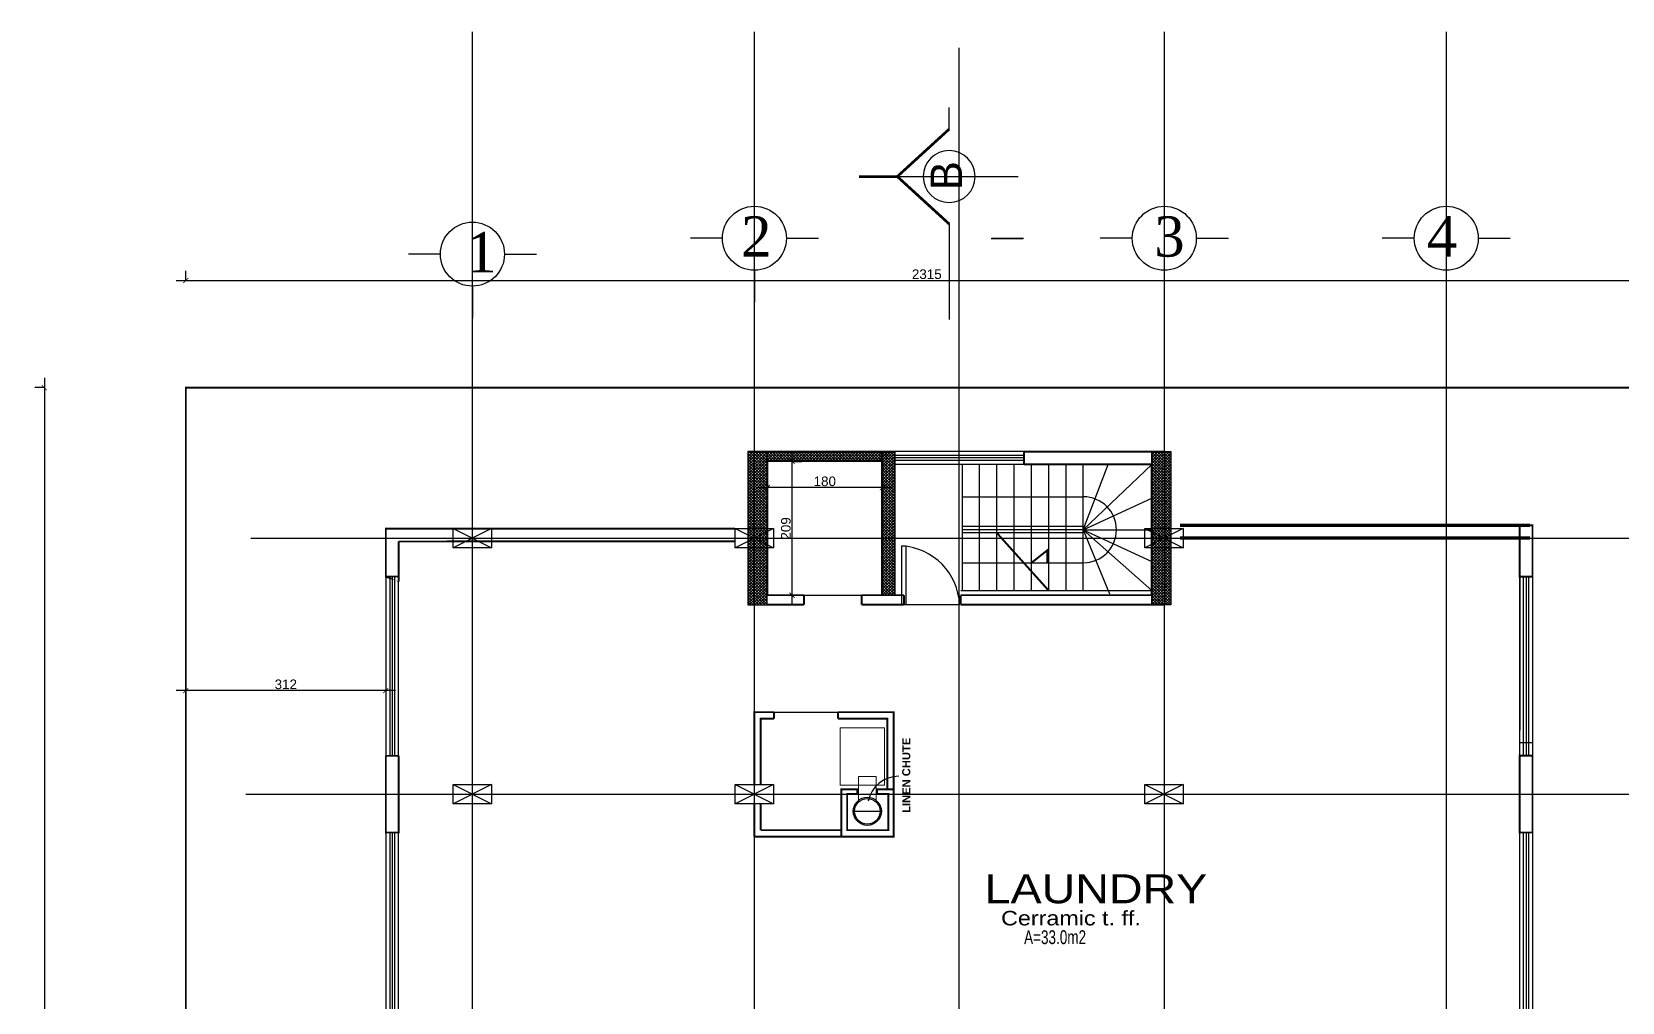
# Model space of a CAD drawing. Extents: x 250879 to 348495, y -51522 to -9360.
# Drawn here: x 320649 to 323133, y -41297 to -39781 of the extents above; entities that cross this region are included whole.
import ezdxf

# ---------------------------------------------------------------- set-up
doc = ezdxf.new("R2010")
doc.units = 0
doc.layers.get('0').update_dxf_attribs({"linetype": 'CONTINUOUS'})
doc.layers.get('DEFPOINTS').update_dxf_attribs({"color": 9, "linetype": 'CONTINUOUS'})
for name, color, linetype, lineweight in [('A-text finishing', 6, 'CONTINUOUS', 13), ('A-text function', 30, 'CONTINUOUS', 20), ('dimention', 151, 'CONTINUOUS', 13)]:
    doc.layers.add(name, color=color, linetype=linetype, lineweight=lineweight)
for name, color, linetype in [('AXIS', 1, 'CONTINUOUS'), ('COLUMN', 5, 'CONTINUOUS'), ('DIM', 3, 'CONTINUOUS'), ('FURNITURE', 4, 'CONTINUOUS'), ('HATCH', 8, 'CONTINUOUS'), ('TEXT', 3, 'CONTINUOUS'), ('WALL', 7, 'CONTINUOUS'), ('WALL1', 2, 'CONTINUOUS')]:
    doc.layers.add(name, color=color, linetype=linetype)
doc.styles.add('ARIAL', font='BOD_CR.TTF', dxfattribs={"width": 1.199999999999999})
doc.styles.get("Standard").update_dxf_attribs({"font": 'sanss___.ttf', "height": 15})
doc.styles.add('style2', font='romantic.ttf', dxfattribs={"height": 50})
doc.styles.add('STYLE4', font='arialbd.ttf', dxfattribs={"height": 0.2})
doc.styles.add('yon', font='ARIALN.TTF')
doc.dimstyles.new('CM', dxfattribs={"dimscale": 0, "dimtxt": 12, "dimasz": 0.4, "dimexe": 50, "dimexo": 1000, "dimgap": 0.03, "dimtad": 1, "dimdec": 0, "dimzin": 0, "dimdsep": 46, "dimtxsty": 'yon', "dimblk": 'Ar thick3', "dimcen": 3, "dimdle": 8, "dimse1": 1, "dimse2": 1, "dimclrd": 8, "dimclre": 8, "dimclrt": 30, "dimadec": 0, "dimazin": 0, "dimtfac": 1, "dimtdec": 0, "dimtix": 1, "dimtmove": 1, "dimatfit": 3, "dimfxl": 50, "dimtolj": 1, "dimtzin": 0, "dimlwd": 9, "dimarcsym": 0})
doc.dimstyles.new('STANDARD$0', dxfattribs={"dimscale": 0, "dimtxt": 12, "dimasz": 8, "dimexe": 15, "dimexo": 0.0625, "dimgap": 2, "dimtad": 1, "dimdec": 0, "dimzin": 0, "dimdsep": 46, "dimtxsty": 'Standard', "dimblk1": 'ARCHTICK', "dimblk2": 'ARCHTICK', "dimsah": 1, "dimcen": 0.09, "dimdle": 15, "dimclrd": 3, "dimclre": 3, "dimclrt": 3, "dimazin": 0, "dimtfac": 1, "dimtdec": 0, "dimtofl": 0, "dimtmove": 1, "dimatfit": 3, "dimldrblk": 'ARCHTICK', "dimfxl": 1.045499999999997, "dimfxlon": 1, "dimtolj": 1, "dimtzin": 0, "dimarcsym": 0})
pattern_1 = [(45, (41911.01661032147, -20279.0006158866), (-2.245064030267288, 2.245064030267288), []), (135, (41911.01661032147, -20279.0006158866), (-2.245064030267288, -2.245064030267288), [])]

# ---------------------------------------------------------------- blocks, each defined once
blk = doc.blocks.new('COLUMN')
at = {"layer": 'AXIS'}
for p, q in [((236924.6994773077, -9644.256519553426), (236984.6994773077, -9674.256519553426)), ((236984.6994773077, -9644.256519553426), (236924.6994773077, -9674.256519553426))]:
    blk.add_line(p, q, dxfattribs=at)
at = {"layer": 'COLUMN'}
blk.add_lwpolyline([(236924.6994773077, -9644.256519553426), (236984.6994773077, -9644.256519553426), (236984.6994773077, -9674.256519553426), (236924.6994773077, -9674.256519553426)], close=True, dxfattribs=at)
blk = doc.blocks.new('Ar thick3')
at = {"layer": 'dimention'}
blk.add_line((0, 16.22270537386066), (0, -16.22270537385884), dxfattribs=at)
at = {"layer": 'dimention', "const_width": 1.5}
blk.add_lwpolyline([(-5, -5.099295543877815), (5, 4.900704456122184)], dxfattribs=at)
blk = doc.blocks.new('*D2156')
at = {"layer": 'DEFPOINTS', "color": 0, "linetype": 'Continuous', "transparency": 16777216}
for p in [(307827.615156494, -20266.00083716321), (307797.615156494, -20277.8329642961), (307827.615156494, -20277.8329642961)]:
    blk.add_point(p, dxfattribs=at)
at = {"layer": 'WALL', "color": 8, "linetype": 'Continuous', "lineweight": 9, "transparency": 16777216}
blk.add_line((307798.015156494, -20266.00083716321), (307827.215156494, -20266.00083716321), dxfattribs=at)
at = {"layer": 'WALL', "color": 8, "linetype": 'Continuous', "lineweight": 9, "transparency": 16777216, "xscale": 0.4, "yscale": 0.4, "zscale": 0.4, "rotation": 180}
blk.add_blockref('Ar thick3', (307797.615156494, -20266.00083716321), dxfattribs=at)
at = {"layer": 'WALL', "color": 8, "linetype": 'Continuous', "lineweight": 9, "transparency": 16777216, "xscale": 0.4, "yscale": 0.4, "zscale": 0.4}
blk.add_blockref('Ar thick3', (307827.615156494, -20266.00083716321), dxfattribs=at)
at = {"layer": 'WALL', "color": 30, "linetype": 'Continuous', "transparency": 16777216, "insert": (307812.615156494, -20259.84396131055), "char_height": 12, "attachment_point": 5, "style": 'yon'}
blk.add_mtext('\\A1;30', dxfattribs=at)
blk = doc.blocks.new('_ARCHTICK')
at = {"color": 0, "linetype": 'ByBlock', "const_width": 0.15}
blk.add_lwpolyline([(-0.5, -0.5), (0.5, 0.5)], dxfattribs=at)
blk = doc.blocks.new('*D21')
at = {"layer": 'DEFPOINTS', "color": 0, "linetype": 'Continuous', "transparency": 16777216}
for p in [(159766.8492707725, -32812.93171002994), (159633.418212931, -32835.69352747883), (160167.4562949472, -35966.25488845536)]:
    blk.add_point(p, dxfattribs=at)
at = {"layer": 'WALL', "color": 3, "linetype": 'Continuous', "lineweight": -2, "transparency": 16777216}
for p, q in [((160303.4097436105, -35958.27946828715), (159764.3268799508, -32798.14531274924)), ((159765.8186588821, -32813.10752067021), (159781.6356680532, -32810.40931920823)), ((160299.8567408983, -35943.66888164673), (160315.6737500695, -35940.97068018475))]:
    blk.add_line(p, q, dxfattribs=at)
at = {"layer": 'WALL', "color": 3, "linetype": 'Continuous', "lineweight": -2, "transparency": 16777216, "xscale": 8, "yscale": 8, "zscale": 8}
for p, rotation in [((159766.8492707725, -32812.93171002994), 99.68081920431923), ((160300.8873527888, -35943.49307100645), 279.6808192043192)]:
    blk.add_blockref('_ARCHTICK', p, dxfattribs=dict(at, rotation=rotation))
at = {"layer": 'WALL', "color": 3, "linetype": 'Continuous', "transparency": 16777216, "insert": (160043.4662859826, -34376.5750855294), "char_height": 15, "attachment_point": 5, "rotation": 279.6808192043193}
blk.add_mtext('\\A1;3176', dxfattribs=at)
blk = doc.blocks.new('*D22')
at = {"layer": 'DEFPOINTS', "color": 0, "linetype": 'Continuous', "transparency": 16777216}
for p in [(159633.4182129309, -32668.27155287028), (157318.4182129309, -32770.04197744268), (159633.4182129309, -32770.04197744268)]:
    blk.add_point(p, dxfattribs=at)
at = {"layer": 'WALL', "color": 3, "linetype": 'Continuous', "lineweight": -2, "transparency": 16777216}
for p, q in [((157303.4182129309, -32668.27155287028), (159648.4182129309, -32668.27155287028)), ((157318.4182129309, -32669.31705287028), (157318.4182129309, -32653.27155287028)), ((159633.4182129309, -32669.31705287028), (159633.4182129309, -32653.27155287028))]:
    blk.add_line(p, q, dxfattribs=at)
at = {"layer": 'WALL', "color": 3, "linetype": 'Continuous', "lineweight": -2, "transparency": 16777216, "xscale": 8, "yscale": 8, "zscale": 8, "rotation": 180}
blk.add_blockref('_ARCHTICK', (157318.4182129309, -32668.27155287028), dxfattribs=at)
at = {"layer": 'WALL', "color": 3, "linetype": 'Continuous', "lineweight": -2, "transparency": 16777216, "xscale": 8, "yscale": 8, "zscale": 8}
blk.add_blockref('_ARCHTICK', (159633.4182129309, -32668.27155287028), dxfattribs=at)
at = {"layer": 'WALL', "color": 3, "linetype": 'Continuous', "transparency": 16777216, "insert": (158475.9182129309, -32658.53492735588), "char_height": 15, "attachment_point": 5}
blk.add_mtext('\\A1;2315', dxfattribs=at)
blk = doc.blocks.new('*D23')
at = {"layer": 'DEFPOINTS', "color": 0, "linetype": 'Continuous', "transparency": 16777216}
for p in [(157318.4182129309, -32835.69352747884), (157097.4074826122, -36546.69352747884), (157318.4182129309, -36546.69352747884)]:
    blk.add_point(p, dxfattribs=at)
at = {"layer": 'WALL', "color": 3, "linetype": 'Continuous', "lineweight": -2, "transparency": 16777216}
for p, q in [((157098.4529826122, -32835.69352747884), (157082.4074826122, -32835.69352747884)), ((157097.4074826122, -32820.69352747884), (157097.4074826122, -36561.69352747884)), ((157098.4529826122, -36546.69352747884), (157082.4074826122, -36546.69352747884))]:
    blk.add_line(p, q, dxfattribs=at)
at = {"layer": 'WALL', "color": 3, "linetype": 'Continuous', "lineweight": -2, "transparency": 16777216, "xscale": 8, "yscale": 8, "zscale": 8}
for p, rotation in [((157097.4074826122, -32835.69352747884), 90), ((157097.4074826122, -36546.69352747884), 270)]:
    blk.add_blockref('_ARCHTICK', p, dxfattribs=dict(at, rotation=rotation))
at = {"layer": 'WALL', "color": 3, "linetype": 'Continuous', "transparency": 16777216, "insert": (157087.6708570978, -34691.19352747881), "char_height": 15, "attachment_point": 5, "rotation": 90}
blk.add_mtext('\\A1;3711', dxfattribs=at)
blk = doc.blocks.new('*D24')
at = {"layer": 'DEFPOINTS', "color": 0, "linetype": 'Continuous', "transparency": 16777216}
for p in [(157318.4182129309, -36546.69352747884), (159235.4182129309, -36546.69352747884), (159235.4182129309, -36789.02014064544)]:
    blk.add_point(p, dxfattribs=at)
at = {"layer": 'WALL', "color": 3, "linetype": 'Continuous', "lineweight": -2, "transparency": 16777216}
for p, q in [((157303.4182129309, -36789.02014064544), (159250.4182129309, -36789.02014064544)), ((157318.4182129309, -36787.97464064544), (157318.4182129309, -36804.02014064544)), ((159235.4182129309, -36787.97464064544), (159235.4182129309, -36804.02014064544))]:
    blk.add_line(p, q, dxfattribs=at)
at = {"layer": 'WALL', "color": 3, "linetype": 'Continuous', "lineweight": -2, "transparency": 16777216, "xscale": 8, "yscale": 8, "zscale": 8, "rotation": 180}
blk.add_blockref('_ARCHTICK', (157318.4182129309, -36789.02014064544), dxfattribs=at)
at = {"layer": 'WALL', "color": 3, "linetype": 'Continuous', "lineweight": -2, "transparency": 16777216, "xscale": 8, "yscale": 8, "zscale": 8}
blk.add_blockref('_ARCHTICK', (159235.4182129309, -36789.02014064544), dxfattribs=at)
at = {"layer": 'WALL', "color": 3, "linetype": 'Continuous', "transparency": 16777216, "insert": (158276.9182129309, -36779.29380319688), "char_height": 15, "attachment_point": 5}
blk.add_mtext('\\A1;1917', dxfattribs=at)
blk = doc.blocks.new('*D25')
at = {"layer": 'DEFPOINTS', "color": 0, "linetype": 'Continuous', "transparency": 16777216}
for p in [(160167.4562949472, -35966.25488845535), (160253.085292349, -36103.75346476938), (159235.4182129309, -36546.69352747884)]:
    blk.add_point(p, dxfattribs=at)
at = {"layer": 'WALL', "color": 3, "linetype": 'Continuous', "lineweight": -2, "transparency": 16777216}
for p, q in [((159308.3144496495, -36692.12159339702), (160265.8180530323, -36095.82397516524)), ((160252.5326069236, -36102.86599134977), (160261.0147819532, -36116.48622545267)), ((159320.4945249073, -36683.30463037326), (159328.9766999369, -36696.92486447615))]:
    blk.add_line(p, q, dxfattribs=at)
at = {"layer": 'WALL', "color": 3, "linetype": 'Continuous', "lineweight": -2, "transparency": 16777216, "xscale": 8, "yscale": 8, "zscale": 8}
for p, rotation in [((160253.085292349, -36103.75346476938), 31.91311431411811), ((159321.0472103328, -36684.19210379287), 211.9131143141181)]:
    blk.add_blockref('_ARCHTICK', p, dxfattribs=dict(at, rotation=rotation))
at = {"layer": 'WALL', "color": 3, "linetype": 'Continuous', "transparency": 16777216, "insert": (159781.9245918952, -36385.71657581064), "char_height": 15, "attachment_point": 5, "rotation": 31.91311431411812}
blk.add_mtext('\\A1;1098', dxfattribs=at)
blk = doc.blocks.new('*D1717')
at = {"layer": 'DEFPOINTS', "color": 0, "linetype": 'Continuous', "transparency": 16777216}
for p in [(321826.9742681183, -40452.19433439449), (321836.1827785032, -40452.19433439449), (321826.9742681183, -40661.24926128438)]:
    blk.add_point(p, dxfattribs=at)
at = {"layer": 'WALL', "color": 3, "linetype": 'Continuous', "lineweight": -2, "transparency": 16777216}
for p, q in [((321836.1827785032, -40676.24926128438), (321836.1827785032, -40437.19433439449)), ((321835.1372785032, -40452.19433439449), (321851.1827785032, -40452.19433439449)), ((321835.1372785032, -40661.24926128438), (321851.1827785032, -40661.24926128438))]:
    blk.add_line(p, q, dxfattribs=at)
at = {"layer": 'WALL', "color": 3, "linetype": 'Continuous', "lineweight": -2, "transparency": 16777216, "xscale": 8, "yscale": 8, "zscale": 8}
for p, rotation in [((321836.1827785032, -40452.19433439449), 90), ((321836.1827785032, -40661.24926128438), 270)]:
    blk.add_blockref('_ARCHTICK', p, dxfattribs=dict(at, rotation=rotation))
at = {"layer": 'WALL', "color": 3, "linetype": 'Continuous', "transparency": 16777216, "insert": (321826.4564410546, -40556.72179783938), "char_height": 15, "attachment_point": 5, "rotation": 90}
blk.add_mtext('\\A1;209', dxfattribs=at)
blk = doc.blocks.new('*D1718')
at = {"layer": 'DEFPOINTS', "color": 0, "linetype": 'Continuous', "transparency": 16777216}
for p in [(321797.3769066592, -40483.09223751842), (321797.3769066592, -40492.95326347656), (321977.1450831619, -40483.09223751842)]:
    blk.add_point(p, dxfattribs=at)
at = {"layer": 'WALL', "color": 3, "linetype": 'Continuous', "lineweight": -2, "transparency": 16777216}
for p, q in [((321992.1450831619, -40492.95326347656), (321782.3769066592, -40492.95326347656)), ((321797.3769066592, -40491.90776347656), (321797.3769066592, -40507.95326347656)), ((321977.1450831619, -40491.90776347656), (321977.1450831619, -40507.95326347656))]:
    blk.add_line(p, q, dxfattribs=at)
at = {"layer": 'WALL', "color": 3, "linetype": 'Continuous', "lineweight": -2, "transparency": 16777216, "xscale": 8, "yscale": 8, "zscale": 8, "rotation": 180}
blk.add_blockref('_ARCHTICK', (321797.3769066592, -40492.95326347656), dxfattribs=at)
at = {"layer": 'WALL', "color": 3, "linetype": 'Continuous', "lineweight": -2, "transparency": 16777216, "xscale": 8, "yscale": 8, "zscale": 8}
blk.add_blockref('_ARCHTICK', (321977.1450831619, -40492.95326347656), dxfattribs=at)
at = {"layer": 'WALL', "color": 3, "linetype": 'Continuous', "transparency": 16777216, "insert": (321887.2609949106, -40483.226926028), "char_height": 15, "attachment_point": 5}
blk.add_mtext('\\A1;180', dxfattribs=at)
blk = doc.blocks.new('*D1761')
at = {"layer": 'DEFPOINTS', "color": 0, "linetype": 'Continuous', "transparency": 16777216}
for p in [(320889.1253668573, -40768.58179392271), (321201.5585567295, -40768.58179392272), (320889.1253668573, -40810.22805846403)]:
    blk.add_point(p, dxfattribs=at)
at = {"layer": 'WALL', "color": 3, "linetype": 'Continuous', "lineweight": -2, "transparency": 16777216}
for p, q in [((321216.5585567295, -40810.22805846403), (320874.1253668573, -40810.22805846403)), ((320889.1253668573, -40809.18255846403), (320889.1253668573, -40825.22805846403)), ((321201.5585567295, -40809.18255846403), (321201.5585567295, -40825.22805846403))]:
    blk.add_line(p, q, dxfattribs=at)
at = {"layer": 'WALL', "color": 3, "linetype": 'Continuous', "lineweight": -2, "transparency": 16777216, "xscale": 8, "yscale": 8, "zscale": 8, "rotation": 180}
blk.add_blockref('_ARCHTICK', (320889.1253668573, -40810.22805846403), dxfattribs=at)
at = {"layer": 'WALL', "color": 3, "linetype": 'Continuous', "lineweight": -2, "transparency": 16777216, "xscale": 8, "yscale": 8, "zscale": 8}
blk.add_blockref('_ARCHTICK', (321201.5585567295, -40810.22805846403), dxfattribs=at)
at = {"layer": 'WALL', "color": 3, "linetype": 'Continuous', "transparency": 16777216, "insert": (321045.3419617934, -40800.49143294963), "char_height": 15, "attachment_point": 5}
blk.add_mtext('\\A1;312', dxfattribs=at)
blk = doc.blocks.new('ST')
at = {"layer": 'WALL', "linetype": 'Continuous'}
for p, q in [((289093.859654509, -12839.65465547016), (289282.859654509, -12839.65465547016)), ((289093.859654509, -12942.85053310881), (289282.859654509, -12942.85053310881))]:
    blk.add_line(p, q, dxfattribs=at)
at = {"layer": 'WALL', "linetype": 'Continuous', "const_width": 3}
for points in [[(289147.859654509, -12896.25259428949), (289228.859654509, -12986.40454898872)], [(289201.859654509, -12942.85053310881), (289226.3891289011, -12923.43891227071), (289226.3891289011, -12942.85053310881)]]:
    blk.add_lwpolyline(points, dxfattribs=at)
at = {"layer": 'WALL', "linetype": 'Continuous'}
blk.add_arc((289282.859654509, -12891.25259428949), 51.59793881932274, 270, 90, dxfattribs=at)
blk = doc.blocks.new('sec')
at = {"layer": 'WALL'}
for p, q in [((0, 105.8532076054325), (0, 319.4481774866144)), ((0, 105.8532076054325), (-115.7147705813695, 0)), ((-115.7147705813695, 0), (153.6676689041051, 0)), ((0, -105.8532076054325), (0, -153.7743780556848))]:
    blk.add_line(p, q, dxfattribs=at)
at = {"layer": 'WALL', "const_width": 6}
for points in [[(0, 105.8532076054325), (-115.7147705813695, 0), (-201.5248270763404, 0)], [(0, -105.8532076054325), (-115.7147705813695, 0)]]:
    blk.add_lwpolyline(points, dxfattribs=at)
at = {"layer": 'WALL'}
blk.add_circle((0, 0), 57.93203715517807, dxfattribs=at)
blk = doc.blocks.new('AXISG')
at = {"layer": 'AXIS'}
for p, q in [((306715.5200998911, -23682.84522527471), (306715.5200998911, -19766.81669786142)), ((305954.8837600994, -19949.16446858895), (305954.8837600994, -23524.12586554483)), ((306395.3606382518, -19949.16446858895), (306395.3606382518, -23531.69156735711)), ((307035.6795615304, -19949.16446858895), (307035.6795615304, -23531.69156735711)), ((307797.615156494, -19949.16446858895), (307797.615156494, -23524.12586554483)), ((305609.1874572025, -20292.8329642961), (307936.9012656476, -20292.8329642961)), ((305601.3768088833, -20692.8329642961), (307936.9012656476, -20692.8329642961)), ((305610.044087238, -21092.8329642961), (307936.9012656476, -21092.8329642961)), ((305595.8120795863, -21492.8329642961), (307936.9012656476, -21492.8329642961)), ((305587.5163161242, -21892.8329642961), (307936.9012656476, -21892.8329642961)), ((305587.5163161242, -22292.8329642961), (307936.9012656476, -22292.8329642961)), ((305587.5163161242, -22692.99755056208), (307936.9012656476, -22692.99755056208)), ((305587.5163161242, -23093.16213682806), (307936.9012656476, -23093.16213682806))]:
    blk.add_line(p, q, dxfattribs=at)
at = {"layer": 'WALL', "linetype": 'Continuous'}
for p in [(69000.18428279168, -10633.57644474268), (69440.66116094415, -10633.57644474268), (70080.98008422274, -10633.57644474268), (70842.91567918635, -10633.57644474268), (69000.18428279168, -11033.57644474268), (69440.66116094415, -11033.57644474268), (70080.98008422274, -11033.57644474268), (70842.91567918635, -11033.57644474268), (69000.18428279168, -11433.57644474268), (70842.91567918635, -11433.57644474268), (69000.18428279168, -11833.57644474268), (69440.66116094415, -11833.57644474268), (70080.98008422274, -11833.57644474268), (70842.91567918635, -11833.57644474268), (69000.18428279168, -12233.57644474268), (70521.4569623752, -12233.57644474268), (69000.18428279168, -12633.57644474268), (69440.66116094415, -12633.57644474268), (70080.98008422274, -12633.57644474268), (70842.91567918635, -12633.57644474268), (69000.18428279168, -13033.74103100866), (70842.91567918635, -13033.74103100866), (69000.18428279168, -13433.90561727464), (69440.66116094415, -13433.90561727464), (70080.98008422274, -13433.90561727464), (70842.91567918635, -13433.90561727464)]:
    blk.add_blockref('COLUMN', p, dxfattribs=at)
at = {"layer": 'WALL', "color": 4, "linetype": 'Continuous'}
dim = blk.add_linear_dim(base=(307827.615156494, -20266.00083716321), p1=(307797.615156494, -20277.8329642961), p2=(307827.615156494, -20277.8329642961), dimstyle='CM', override={"dimscale": 1}, dxfattribs=at)
dim.commit()
dim.dimension.update_dxf_attribs({"geometry": '*D2156', "text_midpoint": (307812.615156494, -20259.84396131055)})
blk = doc.blocks.new('site77')
at = {"layer": 'WALL', "linetype": 'Continuous'}
for points, const_width in [([(159633.4182129309, -32835.69352747884), (157318.4182129309, -32835.69352747884), (157318.4182129309, -36546.69352747884), (159235.4182129309, -36546.69352747884)], 3), ([(159633.4182129309, -32835.69352747884), (160181.5948755989, -35967.07394935451)], 2.999999999999999), ([(159633.4182129309, -32835.69352747884), (160167.4562949472, -35966.25488845535)], 3), ([(159235.4182129309, -36546.69352747884), (160167.4562949472, -35966.25488845535)], 3)]:
    blk.add_lwpolyline(points, dxfattribs=dict(at, const_width=const_width))
for base, p1, p2, picture, middle in [((159633.4182129309, -32668.27155287028), (157318.4182129309, -32770.04197744268), (159633.4182129309, -32770.04197744268), '*D22', (158475.9182129309, -32658.53492735588)), ((159235.4182129309, -36789.02014064544), (157318.4182129309, -36546.69352747884), (159235.4182129309, -36546.69352747884), '*D24', (158276.9182129309, -36779.29380319688))]:
    dim = blk.add_linear_dim(base=base, p1=p1, p2=p2, dimstyle='STANDARD$0', override={"dimscale": 1}, dxfattribs=at)
    dim.commit()
    dim.dimension.update_dxf_attribs({"geometry": picture, "text_midpoint": middle})
for p1, p2, distance, picture, middle in [((160167.4562949472, -35966.25488845535), (159633.4182129309, -32835.69352747884), -135.3585886831965, '*D21', (160043.4662859826, -34376.5750855294)), ((159235.4182129309, -36546.69352747884), (160167.4562949472, -35966.25488845535), -161.98204741397785, '*D25', (159781.9245918952, -36385.71657581064))]:
    dim = blk.add_aligned_dim(p1=p1, p2=p2, distance=distance, dimstyle='STANDARD$0', override={"dimscale": 1}, dxfattribs=at)
    dim.commit()
    dim.dimension.update_dxf_attribs({"geometry": picture, "text_midpoint": middle})
dim = blk.add_linear_dim(base=(157097.4074826122, -36546.69352747884), p1=(157318.4182129309, -32835.69352747884), p2=(157318.4182129309, -36546.69352747884), angle=90, dimstyle='STANDARD$0', override={"dimscale": 1}, dxfattribs=at)
dim.commit()
dim.dimension.update_dxf_attribs({"geometry": '*D23', "text_midpoint": (157087.6708570978, -34691.19352747881)})

msp = doc.modelspace()

# ---------------------------------------------------------------- hatches: boundary and pattern name
at = {"layer": 'AXIS'}
h = msp.add_hatch(dxfattribs=at)
h.set_pattern_fill('ANSI37', color=256, style=0)
h.set_pattern_definition([(135, (602284.0315277851, -20279.0006158866), (2.245064030267288, 2.245064030267288), []), (45.00000000000001, (602284.0315277851, -20279.0006158866), (2.245064030267288, -2.245064030267288), [])])
h.paths.add_polyline_path([(321797.035434882, -40676.36485635339), (321797.035434882, -40436.66899391665), (321767.035434882, -40436.66899391665), (321767.035434882, -40676.36485635339)])
h = msp.add_hatch(dxfattribs=at)
h.set_pattern_fill('ANSI37', color=256, style=0)
h.set_pattern_definition(pattern_1)
h.paths.add_polyline_path([(321985.5127032249, -40436.66899391665), (321797.035434882, -40436.66899391665), (321797.035434882, -40571.83358018271), (321797.7984474307, -40571.83358018271), (321797.7984474307, -40451.66899391665), (321985.5127032248, -40451.66899391665)])
h = msp.add_hatch(dxfattribs=at)
h.set_pattern_fill('ANSI37', color=256, style=0)
h.set_pattern_definition([(45, (41902.01661032147, -20279.0006158866), (-2.245064030267288, 2.245064030267288), []), (135, (41902.01661032147, -20279.0006158866), (-2.245064030267288, -2.245064030267288), [])])
h.paths.add_polyline_path([(321996.5127032248, -40436.66899391665), (321976.5127032248, -40436.66899391665), (321976.5127032248, -40451.66899391665), (321996.5127032248, -40451.66899391665)])
h.paths.add_polyline_path([(321991.5127032248, -40451.66899391665), (321976.5127032248, -40451.66899391665), (321976.5127032248, -40571.83358018271), (321991.5127032249, -40571.83358018271)])
h.paths.add_polyline_path([(321996.5127032248, -40456.66899391665), (321996.5127032248, -40451.66899391665), (321991.5127032248, -40451.66899391665), (321991.5127032248, -40571.83358018271), (321996.5127032248, -40571.8335801827)])
h.paths.add_polyline_path([(321996.5127032248, -40571.83358018271), (321991.5127032248, -40571.83358018271), (321991.5127032248, -40661.10011595821), (321996.5127032248, -40661.10011595821)])
h.paths.add_polyline_path([(321991.5127032248, -40571.83358018271), (321976.5127032248, -40571.8335801827), (321976.5127032248, -40661.10011595821), (321991.5127032248, -40661.10011595821)])
h = msp.add_hatch(dxfattribs=at)
h.set_pattern_fill('ANSI37', color=256, style=0)
h.set_pattern_definition(pattern_1)
h.paths.add_polyline_path([(322398.0127032247, -40676.36485635339), (322398.0127032247, -40436.66899391665), (322428.0127032247, -40436.66899391665), (322428.0127032247, -40676.36485635339)])

# ---------------------------------------------------------------- linework, layer by layer
at = {"layer": 'A-text finishing'}
for p, q in [((321940.0425386744, -40984.2526974165), (321940.0425386744, -40944.54830157223)), ((321940.0425386744, -40944.54830157223), (321958.1273225251, -40944.54830157223)), ((321967.432403617, -40944.54830157223), (321949.3476197663, -40944.54830157223)), ((321967.432403617, -40984.2526974165), (321967.432403617, -40944.54830157223))]:
    msp.add_line(p, q, dxfattribs=at)
msp.add_lwpolyline([(321980.3106851302, -40957.9820318926), (321911.1608157686, -40957.9820318926), (321911.1608157686, -40868.23889618922), (321980.3106851302, -40868.23889618922)], close=True, dxfattribs=at)
at = {"layer": 'AXIS'}
for p, q in [((321336.5585567295, -39780.65993761762), (321336.5585567295, -43803.29106769748)), ((321777.035434882, -39780.65993761762), (321777.035434882, -43810.85676950975)), ((322417.3543581606, -39780.65993761762), (322417.3543581606, -43810.85676950975)), ((322857.831236313, -39780.65993761762), (322857.831236313, -43803.29106769748)), ((321336.8877292616, -40078.16508447555), (321336.8877292616, -40028.16508447555)), ((321727.3646074141, -40103.3926945624), (321677.3646074141, -40103.3926945624)), ((321827.3646074141, -40103.3926945624), (321877.3646074141, -40103.3926945624)), ((322147.1948965213, -40103.5572808291), (322197.1948965213, -40103.5572808291)), ((322147.5240690534, -40103.3926945624), (322197.5240690534, -40103.3926945624)), ((322367.6835306927, -40103.3926945624), (322317.6835306927, -40103.3926945624)), ((322467.6835306927, -40103.3926945624), (322517.6835306927, -40103.3926945624)), ((322808.1604088451, -40103.3926945624), (322758.1604088451, -40103.3926945624)), ((322908.1604088451, -40103.3926945624), (322958.1604088451, -40103.3926945624)), ((321286.8877292616, -40128.16508447555), (321236.8877292616, -40128.16508447555)), ((321386.8877292616, -40128.16508447555), (321436.8877292616, -40128.16508447555)), ((321777.3646074141, -40153.3926945624), (321777.3646074141, -40203.3926945624)), ((322417.6835306927, -40153.3926945624), (322417.6835306927, -40203.3926945624)), ((322858.1604088451, -40153.3926945624), (322858.1604088451, -40203.3926945624)), ((321336.8877292616, -40178.16508447555), (321336.8877292616, -40228.16508447555)), ((321222.1903409238, -40571.99816644875), (323318.5760622777, -40571.99816644875)), ((321222.1903409238, -40971.99816644875), (323318.5760622777, -40971.99816644875))]:
    msp.add_line(p, q, dxfattribs=at)
for centre in [(321777.3646074141, -40103.3926945624), (322417.6835306927, -40103.3926945624), (322858.1604088451, -40103.3926945624), (321336.8877292616, -40128.16508447555)]:
    msp.add_circle(centre, 50, dxfattribs=at)
at = {"layer": 'COLUMN'}
for points in [[(321797.035434882, -40676.36485635339), (321797.035434882, -40436.66899391665), (321767.035434882, -40436.66899391665), (321767.035434882, -40676.36485635339)], [(322398.0127032247, -40676.36485635339), (322398.0127032247, -40436.66899391665), (322428.0127032247, -40436.66899391665), (322428.0127032247, -40676.36485635339)]]:
    msp.add_lwpolyline(points, close=True, dxfattribs=at)
at = {"layer": 'FURNITURE', "ltscale": 3}
for p, q in [((322198.5354348819, -40436.66899391665), (321996.5127032248, -40436.66899391665)), ((322198.5354348819, -40442.66899391665), (321996.5127032248, -40442.66899391665)), ((322198.5354348819, -40446.66899391665), (321996.5127032248, -40446.66899391665)), ((322198.5354348819, -40450.66899391665), (321996.5127032248, -40450.66899391665)), ((322102.1528002587, -40654.03650963666), (322102.1528002587, -40456.66899391665)), ((322129.1528002587, -40654.03650963666), (322129.1528002587, -40456.66899391665)), ((322156.1528002587, -40654.03650963666), (322156.1528002587, -40456.66899391665)), ((322183.1528002587, -40654.03650963666), (322183.1528002587, -40456.66899391665)), ((322210.1528002587, -40654.03650963666), (322210.1528002587, -40456.66899391665)), ((322237.1528002587, -40654.03650963666), (322237.1528002587, -40456.66899391665)), ((322264.1528002587, -40654.03650963666), (322264.1528002587, -40456.66899391665)), ((322291.1528002587, -40654.03650963666), (322291.1528002587, -40456.66899391665)), ((322398.0127032247, -40456.66899391665), (322291.1528002587, -40558.88455493742)), ((322291.1528002587, -40558.88455493742), (322330.0790982514, -40456.66899391665)), ((322291.1528002587, -40558.88455493742), (322398.0127032247, -40509.49325878602)), ((322291.1528002587, -40553.88455493744), (322102.1528002587, -40553.88455493744)), ((322291.1528002587, -40558.88455493742), (322102.1528002587, -40558.88455493742)), ((322291.1528002587, -40563.88455493742), (322102.1528002587, -40563.88455493742)), ((322291.1528002587, -40558.88455493742), (322398.0127032247, -40558.88455493742)), ((322398.0127032247, -40654.03650963664), (322291.1528002587, -40558.88455493742)), ((322291.1528002587, -40558.88455493742), (322398.0127032247, -40608.27585108884)), ((322291.1528002587, -40558.88455493742), (322331.983226038, -40659.03650963666))]:
    msp.add_line(p, q, dxfattribs=at)
at = {"layer": 'FURNITURE'}
for p, q in [((321854.6998924117, -40661.10011595821), (321944.6998924117, -40661.10011595821)), ((322010.9020966727, -40676.10011595803), (322010.9020966727, -40661.10011595815)), ((322010.9020966727, -40676.10011595798), (322010.9020966727, -40661.10011595815)), ((322097.713082863, -40676.10011595821), (322010.9020966727, -40676.10011595798))]:
    msp.add_line(p, q, dxfattribs=at)
at = {"layer": 'FURNITURE', "ltscale": 3}
for points in [[(322099.713082863, -40654.03650963666), (322398.0127032247, -40654.03650963666), (322398.0127032247, -40456.66899391665), (321996.5127032248, -40456.66899391665), (321996.5127032248, -40661.10011595821), (322010.713082863, -40661.10011595821)], [(322877.8312363131, -40571.83358018271), (322972.8312363131, -40571.8335801827), (322972.8312363131, -40871.8335801827), (322972.8312363131, -40871.8335801827)]]:
    msp.add_lwpolyline(points, dxfattribs=at)
at = {"layer": 'FURNITURE', "flags": 128}
msp.add_lwpolyline([(322007.713082863, -40676.10011595821), (322007.713082863, -40584.13676500601), (322013.713082863, -40584.13676500601), (322013.713082863, -40676.10011595821), (322007.713082863, -40676.10011595821)], dxfattribs=at)
at = {"layer": 'FURNITURE', "ltscale": 3}
for points in [[(321221.5585567309, -40631.9981664473), (321201.5585567309, -40631.99816644727), (321201.5585567305, -40911.99816644727), (321221.5585567305, -40911.9981664473)], [(321207.7296163313, -40911.99816644727), (321215.3874971296, -40911.99816644729), (321215.3874971301, -40631.99816644729), (321207.7296163318, -40631.99816644727)], [(322972.8312363131, -40631.99816644876), (322992.8312363131, -40631.99816644876), (322992.8312363131, -40911.99816644876), (322972.8312363131, -40911.99816644876)], [(322986.6601767123, -40911.99816644876), (322979.0022959139, -40911.99816644876), (322979.0022959139, -40631.99816644876), (322986.6601767123, -40631.99816644876)], [(321221.5585567303, -41031.9981664473), (321201.5585567303, -41031.99816644727), (321201.5585567298, -41311.99816644727), (321221.5585567298, -41311.9981664473)], [(321207.7296163306, -41311.99816644727), (321215.387497129, -41311.99816644729), (321215.3874971294, -41031.99816644729), (321207.7296163311, -41031.99816644727)], [(322972.8312363131, -41031.99816644876), (322992.8312363131, -41031.99816644876), (322992.8312363131, -41311.99816644876), (322972.8312363131, -41311.99816644876)], [(322986.6601767123, -41311.99816644876), (322979.0022959139, -41311.99816644876), (322979.0022959139, -41031.99816644876), (322986.6601767123, -41031.99816644876)]]:
    msp.add_lwpolyline(points, close=True, dxfattribs=at)
at = {"layer": 'FURNITURE'}
msp.add_arc((322002.1715133259, -40679.58098410665), 95.6049577828679, 2.086535549037412, 86.67709066890728, dxfattribs=at)
at = {"layer": 'HATCH', "linetype": 'ByBlock', "ltscale": 3}
msp.add_line((322097.1948965213, -43978.12892985265), (322097.1948965213, -39805.64420700064), dxfattribs=at)
at = {"layer": 'WALL', "ltscale": 3}
for p, q in [((321767.035434882, -40456.66899391667), (321767.035434882, -40625.06704440702)), ((322010.9020966727, -40676.10011595821), (322010.9020966727, -40661.10011595815))]:
    msp.add_line(p, q, dxfattribs=at)
at = {"layer": 'WALL', "linetype": 'Continuous'}
for p, q in [((321976.5127032248, -40571.10011595818), (321976.5127032248, -40661.10011595832)), ((322010.9020966727, -40676.10011595803), (322010.9020966727, -40661.10011595815)), ((322010.9020966727, -40676.10011595798), (322010.9020966727, -40661.10011595815)), ((321807.9697154698, -40843.89582089448), (321907.9697154698, -40843.89582089448)), ((321907.9697154698, -40843.89582089448), (321907.9697154698, -40853.89582089448)), ((321994.8877292624, -40843.89582089448), (321907.9697154698, -40843.89582089448)), ((321907.9697154698, -40853.89582089448), (321984.8877292625, -40853.89582089448)), ((321984.8877292625, -40853.89582089448), (321984.8877292625, -40964.49816644825)), ((321994.8877292624, -40964.49816644823), (321994.8877292624, -40843.89582089448)), ((321984.8877292625, -40964.49816644825), (321994.8877292624, -40964.49816644823)), ((321938.1678029427, -40971.99816644875), (321969.1025934048, -40971.99816644875)), ((321933.7374711457, -40998.82832174645), (321973.7374711457, -40998.82832174645))]:
    msp.add_line(p, q, dxfattribs=at)
at = {"layer": 'WALL', "linetype": 'Continuous', "const_width": 3}
for points in [[(321976.5127032248, -40436.66899391665), (321767.0354348822, -40436.66899391665)], [(321996.5127032248, -40436.66899391665), (321976.5127032248, -40436.66899391665), (321976.5127032248, -40661.10011595821)], [(321996.5127032248, -40456.66899391665), (321996.5127032248, -40436.66899391665), (321976.5127032248, -40436.66899391665)], [(322418.0127032247, -40436.66899391665), (322198.5354348819, -40436.66899391665)], [(322198.5354348819, -40456.66899391665), (322198.5354348819, -40436.66899391665), (322218.5354348819, -40436.66899391665)], [(321976.5127032248, -40451.66899391665), (321797.7984474307, -40451.66899391665), (321797.7984474307, -40661.10011595821)], [(321996.5127032248, -40456.66899391665), (321996.5127032248, -40661.10011595821)], [(322099.713082863, -40661.10011595821), (322398.0127032247, -40661.10011595821), (322398.0127032247, -40456.66899391665), (322198.5354348819, -40456.66899391665)], [(321201.558556731, -40571.99816644727), (321201.5585567295, -40556.99816644676), (321221.5585567295, -40556.9981664468)], [(321747.035434882, -40556.99816644874), (321205.4952021426, -40556.99816644852)], [(322992.8312363131, -40571.99816644876), (322992.8312363132, -40551.83358018243), (322972.8312363132, -40551.83358018243), (322972.8312363131, -40571.99816644876), (322972.8312363131, -40631.99816644876), (322992.8312363131, -40631.99816644876), (322992.8312363131, -40571.99816644876)], [(321221.558556731, -40577.16275271502), (321221.5585567309, -40631.9981664473), (321201.5585567309, -40631.99816644727), (321201.558556731, -40571.99816644727)], [(321747.035434882, -40576.99971775356), (321221.558556731, -40577.16275271502)], [(321854.6998924117, -40661.10011595821), (321797.7984474307, -40661.10011595821)], [(321854.6998924117, -40661.10011595821), (321854.6998924117, -40676.10011595821)], [(322010.713082863, -40661.10011595821), (321944.6998924117, -40661.10011595821)], [(321944.6998924117, -40661.10011595821), (321944.6998924117, -40676.10011595821)], [(322010.713082863, -40661.10011595821), (322010.713082863, -40676.10011595821)], [(322010.9020966727, -40661.10011595818), (322010.9020966727, -40676.10011595818)], [(322097.713082863, -40676.10011595818), (322097.713082863, -40661.10011595818)], [(322099.713082863, -40661.10011595821), (322099.713082863, -40676.10011595821)], [(321854.6998924117, -40676.10011595821), (321797.035434882, -40676.10011595821)], [(322010.713082863, -40676.10011595821), (321944.6998924117, -40676.10011595821)], [(322099.713082863, -40676.10011595821), (322418.0127032247, -40676.10011595821)], [(321807.9697154698, -40843.89582089448), (321777.035434882, -40843.89582089448), (321777.035434882, -40956.99816644875)], [(321807.9697154698, -40853.89582089448), (321807.9697154698, -40843.89582089448)], [(321994.8877292625, -40964.49816644825), (321994.8877292625, -40843.89582089448), (321907.9697154698, -40843.89582089448)], [(321907.9697154698, -40853.89582089448), (321907.9697154698, -40843.89582089448)], [(321807.9697154698, -40853.89582089448), (321787.035434882, -40853.89582089448), (321787.035434882, -40956.99816644875)], [(321984.8877292625, -40964.49816644825), (321984.8877292625, -40853.89582089448), (321907.9697154698, -40853.89582089448)], [(321201.5585567303, -40971.99816644727), (321201.5585567305, -40911.99816644727), (321221.5585567305, -40911.9981664473), (321221.5585567303, -40971.9981664473), (321221.5585567303, -41031.9981664473), (321201.5585567303, -41031.99816644727), (321201.5585567303, -40971.99816644727)], [(322992.8312363131, -40971.99816644876), (322992.8312363131, -40911.99816644876), (322972.8312363131, -40911.99816644876), (322972.8312363131, -40971.99816644876), (322972.8312363131, -41031.99816644876), (322992.8312363131, -41031.99816644876), (322992.8312363131, -40971.99816644876)], [(321994.8877292625, -41038.28968479198), (321913.1883171829, -41038.28968479198), (321913.1883171829, -40964.49816644825)], [(321913.1883171829, -40964.49816644825), (321922.1861621958, -40964.49816644825), (321938.1678029427, -40964.49816644825), (321938.1678029427, -40971.8335801823), (321922.1861621958, -40971.8335801823)], [(321986.5207005654, -41028.28968479198), (321986.5207005654, -40971.8335801823), (321969.1025934048, -40971.8335801823), (321969.1025934048, -40964.49816644825), (321994.8877292625, -40964.49816644825), (321994.8877292625, -41038.28968479198), (321913.1883171829, -41038.28968479198), (321913.1883171829, -40964.49816644825), (321938.1678029427, -40964.49816644825), (321938.1678029427, -40971.8335801823), (321922.1861621958, -40971.8335801823), (321922.1861621958, -41028.28968479198), (321986.5207005654, -41028.28968479198), (321986.5207005654, -40971.8335801823), (321969.1025934048, -40971.8335801823), (321969.1025934048, -40964.49816644825), (321994.8877292624, -40964.49816644823)], [(321994.8877292625, -40964.49816644825), (321985.7982630319, -40964.49816644825), (321969.1025934048, -40964.49816644825), (321969.1025934048, -40971.8335801823), (321985.7982630319, -40971.8335801823)], [(321777.035434882, -41038.28968479198), (321777.035434882, -40986.99816644875)], [(321787.035434882, -41028.28968479198), (321787.035434882, -40986.99816644875)], [(321913.1883171829, -41038.28968479198), (321777.035434882, -41038.28968479198)], [(321913.1883171829, -41028.28968479198), (321787.035434882, -41028.28968479198)], [(321987.7847883773, -41038.41638102867), (321987.7847883773, -41038.28968479198)]]:
    msp.add_lwpolyline(points, dxfattribs=at)
at = {"layer": 'WALL', "linetype": 'Continuous'}
for points in [[(321221.5585567295, -40556.9981664468), (321201.5585567295, -40556.99816644676), (321201.5585567309, -40631.99816644727), (321221.5585567309, -40631.9981664473), (321221.5585567299, -40577.16275271502)], [(321221.5585567285, -40577.16275271502), (321221.5585567295, -40631.9981664473), (321201.5585567295, -40631.9981664473), (321201.5585567281, -40556.99816644852), (321221.5585567281, -40556.99816645376)]]:
    msp.add_lwpolyline(points, dxfattribs=at)
at = {"layer": 'WALL', "linetype": 'Continuous', "ltscale": 3, "const_width": 5}
for points in [[(322442.3543581606, -40551.83358018266), (322988.8945909016, -40551.83358018271)], [(322442.3543581606, -40571.83358018266), (322988.8945909016, -40571.83358018271)]]:
    msp.add_lwpolyline(points, dxfattribs=at)
at = {"layer": 'WALL', "linetype": 'Continuous', "ltscale": 3}
msp.add_lwpolyline([(322877.8312363131, -40551.83358018271), (322992.8312363131, -40551.8335801827), (322992.8312363131, -40891.8335801827), (322972.8312363131, -40891.8335801827)], dxfattribs=at)
at = {"layer": 'WALL', "linetype": 'Continuous'}
for points in [[(322972.8312363132, -40551.83358018243), (322992.8312363132, -40551.83358018243), (322992.8312363131, -40631.99816644876), (322972.8312363131, -40631.99816644876)], [(321221.5585567305, -40911.9981664473), (321201.5585567305, -40911.99816644727), (321201.5585567303, -41031.99816644727), (321221.5585567303, -41031.9981664473)], [(321201.5585567305, -40911.99816644727), (321221.5585567303, -40911.99816644727), (321221.5585567303, -41031.9981664473), (321201.5585567305, -41031.9981664473)], [(322972.8312363131, -40911.99816644876), (322992.8312363131, -40911.99816644876), (322992.8312363131, -41031.99816644876), (322972.8312363131, -41031.99816644876)], [(321922.1861621958, -40971.99816644875), (321986.5207005654, -40971.99816644875), (321986.5207005654, -41028.45427105842), (321922.1861621958, -41028.45427105842)]]:
    msp.add_lwpolyline(points, close=True, dxfattribs=at)
for radius in [22, 20]:
    msp.add_circle((321953.7374711457, -40998.82832174645), radius, dxfattribs=at)
at = {"layer": 'WALL', "linetype": 'Continuous', "ltscale": 3}
msp.add_arc((322003.1646225862, -40993.08136905753), 49.14937260686464, 90.39227529277224, 168.1285037767776, dxfattribs=at)
at = {"layer": 'WALL1'}
for p, q in [((321211.5585567309, -40631.99816644729), (321211.5585567305, -40911.99816644729)), ((322982.8312363131, -40631.99816644876), (322982.8312363131, -40911.99816644876)), ((321211.5585567303, -41031.99816644729), (321211.5585567298, -41311.99816644729)), ((322982.8312363131, -41031.99816644876), (322982.8312363131, -41311.99816644876))]:
    msp.add_line(p, q, dxfattribs=at)

# ---------------------------------------------------------------- block references
at = {"layer": 'WALL', "linetype": 'Continuous'}
for name, p in [('AXISG', (15381.67479663016, -20279.16520215265)), ('site77', (163570.7071539265, -7500.975466437412)), ('ST', (33008.29314574972, -27667.63196064793))]:
    msp.add_blockref(name, p, dxfattribs=at)
at = {"layer": 'WALL1', "xscale": -0.7000000000116415, "yscale": 0.7000000000116415, "zscale": 0.7, "rotation": 180}
msp.add_blockref('sec', (322081.5726083829, -40006.86060114617), dxfattribs=at)

# ---------------------------------------------------------------- texts
at = {"layer": 'A-text finishing', "style": 'ARIAL', "width": 1.199999999999999}
msp.add_text('Cerramic t. ff.', height=22.67999999999656, dxfattribs=at).set_placement((322162.7053245709, -41177.1371855236))
at = {"layer": 'A-text function', "insert": (322136.9694769555, -41097.25202834067), "char_height": 45.35999999999312, "width": 1374.192639999806, "attachment_point": 1, "style": 'ARIAL'}
msp.add_mtext('LAUNDRY', dxfattribs=at)
at = {"layer": 'DIM', "insert": (322052.6657910342, -40028.41212545398), "char_height": 49, "width": 359.60498, "attachment_point": 1, "rotation": 89.99999999999997}
msp.add_mtext('B', dxfattribs=at)
at = {"layer": 'TEXT', "width": 0.7}
msp.add_text('A=33.0m2', height=21.59999999999673, rotation=0.1269454544935773, dxfattribs=at).set_placement((322198.6082419658, -41206.47098464783))
at = {"layer": 'TEXT', "char_height": 63, "width": 240.4607, "attachment_point": 1, "style": 'style2'}
for s, insert in [('2', (321756.5988902758, -40068.99358201488)), ('3', (322401.932436557, -40068.99358201488)), ('4', (322827.513084348, -40068.99358201488)), ('1', (321327.2030562121, -40093.76597192803))]:
    msp.add_mtext(s, dxfattribs=dict(at, insert=insert))
at = {"layer": 'TEXT', "insert": (322008.2313011067, -41001.24440746169), "char_height": 12.5, "width": 158.3714508684634, "attachment_point": 1, "rotation": 89.99999999999999, "style": 'STYLE4'}
msp.add_mtext('LINEN CHUTE', dxfattribs=at)

# ---------------------------------------------------------------- dimensions: what is measured, and where the dimension line sits
at = {"layer": 'WALL', "linetype": 'Continuous'}
dim = msp.add_linear_dim(base=(321836.1827785032, -40452.19433439449), p1=(321826.9742681183, -40661.24926128438), p2=(321826.9742681183, -40452.19433439449), angle=90, dimstyle='STANDARD$0', override={"dimscale": 1}, dxfattribs=at)
dim.commit()
dim.dimension.update_dxf_attribs({"geometry": '*D1717', "text_midpoint": (321826.4564410546, -40556.72179783938)})
for base, p1, p2, picture, middle in [((321797.3769066592, -40492.95326347656), (321977.1450831619, -40483.09223751842), (321797.3769066592, -40483.09223751842), '*D1718', (321887.2609949106, -40483.226926028)), ((320889.1253668573, -40810.22805846403), (321201.5585567295, -40768.58179392272), (320889.1253668573, -40768.58179392271), '*D1761', (321045.3419617934, -40800.49143294963))]:
    dim = msp.add_linear_dim(base=base, p1=p1, p2=p2, dimstyle='STANDARD$0', override={"dimscale": 1}, dxfattribs=at)
    dim.commit()
    dim.dimension.update_dxf_attribs({"geometry": picture, "text_midpoint": middle})

doc.saveas('drawing.dxf')
